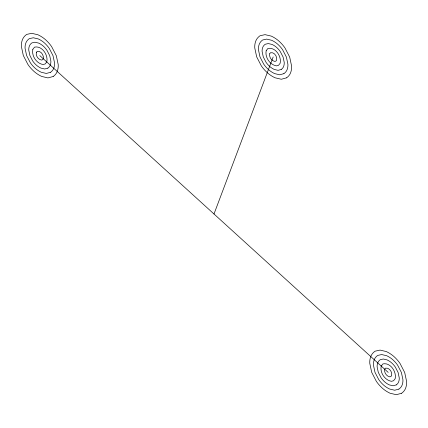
<?xml version="1.0" encoding="UTF-8"?>
<svg xmlns="http://www.w3.org/2000/svg" width="428" height="428" viewBox="0 0 428 428"><rect width="100%" height="100%" fill="white"/><g stroke="black" fill="none" stroke-linecap="round" stroke-linejoin="round"><path stroke-width="0.64" d="M214 214L273.171 56.951M39.815 55.608L388.185 372.392M32.844 49.273C31.405 55.838 36.407 63.414 43.068 64.532L45.159 63.965L46.78 61.942C48.385 55.121 42.099 45.47 34.566 47.128L32.844 49.273M36.332 52.441C35.61 55.72 38.108 59.508 41.441 60.07L42.49 59.786L43.298 58.775C44.1 55.362 40.954 50.536 37.188 51.365L36.332 52.441M266.205 50.611C264.766 57.181 269.763 64.756 276.424 65.869L278.521 65.307L280.137 63.285C281.747 56.464 275.455 46.812 267.923 48.466L266.205 50.611M269.688 53.784C268.966 57.063 271.464 60.851 274.797 61.413L275.846 61.129L276.654 60.118C277.456 56.705 274.316 51.879 270.55 52.708L269.688 53.784M381.22 366.058C379.78 372.622 384.777 380.198 391.438 381.316L393.535 380.749L395.156 378.726C396.761 371.905 390.47 362.254 382.937 363.912L381.22 366.058M384.702 369.225C383.986 372.51 386.484 376.298 389.812 376.854L390.86 376.57L391.668 375.559C392.476 372.151 389.33 367.326 385.564 368.15L384.702 369.225M47.834 68.143L44.694 68.988L40.917 68.1A13.552 8.999 22 0 1 36.262 65.029A21.223 14.092 22 0 1 32.683 60.931L29.912 55.549L28.767 50.183A21.223 14.092 22 0 1 29.361 46.106A14.392 9.555 22 0 1 31.94 42.886L34.935 42.222L38.707 43.11A13.552 8.999 22 0 1 43.362 46.187A21.223 14.092 22 0 1 46.941 50.285L49.712 55.667L50.862 61.033A21.223 14.092 22 0 1 50.263 65.11A13.552 8.999 22 0 1 47.834 68.143M50.509 72.321L46.32 73.45L41.286 72.268A18.067 11.995 22 0 1 35.08 68.17A28.296 18.789 22 0 1 30.308 62.702L26.611 55.533L25.081 48.375A28.296 18.789 22 0 1 25.878 42.934A19.185 12.738 22 0 1 29.318 38.643L33.309 37.766L38.338 38.948A18.067 11.995 22 0 1 44.549 43.041A28.296 18.789 22 0 1 49.322 48.514L53.013 55.683L54.543 62.841A28.296 18.789 22 0 1 53.746 68.277A18.067 11.995 22 0 1 50.509 72.321M53.184 76.5L47.947 77.912L41.655 76.43A22.588 14.996 22 0 1 33.898 71.31A35.374 23.486 22 0 1 27.932 64.478L23.31 55.512L21.4 46.566A35.374 23.486 22 0 1 22.395 39.767A23.984 15.922 22 0 1 26.697 34.406L31.683 33.304L37.974 34.78A22.588 14.996 22 0 1 45.732 39.9A35.374 23.486 22 0 1 51.697 46.738L56.314 55.704L58.224 64.649A35.374 23.486 22 0 1 57.234 71.444A22.588 14.996 22 0 1 53.184 76.5M281.191 69.486L278.05 70.331L274.273 69.443A13.552 8.999 22 0 1 269.619 66.372A21.223 14.092 22 0 1 266.039 62.269L263.268 56.892L262.123 51.526A21.223 14.092 22 0 1 262.717 47.444A14.392 9.555 22 0 1 265.301 44.228L268.292 43.565L272.069 44.453A13.552 8.999 22 0 1 276.723 47.524A21.223 14.092 22 0 1 280.303 51.628L283.074 57.004L284.219 62.376A21.223 14.092 22 0 1 283.62 66.452A13.552 8.999 22 0 1 281.191 69.486M283.866 73.664L279.677 74.793L274.642 73.611A18.067 11.995 22 0 1 268.436 69.513A28.296 18.789 22 0 1 263.664 64.045L259.973 56.876L258.442 49.712A28.296 18.789 22 0 1 259.234 44.277A19.185 12.738 22 0 1 262.674 39.986L266.665 39.103L271.7 40.291A18.067 11.995 22 0 1 277.906 44.384A28.296 18.789 22 0 1 282.678 49.857L286.369 57.026L287.9 64.184A28.296 18.789 22 0 1 287.108 69.62A18.067 11.995 22 0 1 283.866 73.664M286.541 77.843L281.303 79.255L275.011 77.773A22.588 14.996 22 0 1 267.254 72.653A35.374 23.486 22 0 1 261.289 65.816L256.672 56.854L254.756 47.904A35.374 23.486 22 0 1 255.751 41.109A23.984 15.922 22 0 1 260.053 35.743L265.039 34.647L271.331 36.123A22.588 14.996 22 0 1 279.088 41.243A35.374 23.486 22 0 1 285.053 48.08L289.67 57.042L291.586 65.992A35.374 23.486 22 0 1 290.591 72.787A22.588 14.996 22 0 1 286.541 77.843M396.21 384.927L393.065 385.778L389.293 384.89A13.552 8.999 22 0 1 384.638 381.813A21.223 14.092 22 0 1 381.059 377.715L378.288 372.333L377.138 366.967A21.223 14.092 22 0 1 377.737 362.89A14.392 9.555 22 0 1 380.315 359.67L383.306 359.012L387.083 359.9A13.552 8.999 22 0 1 391.738 362.971A21.223 14.092 22 0 1 395.317 367.069L398.088 372.451L399.233 377.817A21.223 14.092 22 0 1 398.639 381.894A13.552 8.999 22 0 1 396.21 384.927M398.88 389.106L394.691 390.234L389.662 389.052A18.067 11.995 22 0 1 383.451 384.959A28.296 18.789 22 0 1 378.678 379.486L374.987 372.317L373.457 365.159A28.296 18.789 22 0 1 374.254 359.723A19.185 12.738 22 0 1 377.689 355.427L381.68 354.55L386.714 355.732A18.067 11.995 22 0 1 392.92 359.83A28.296 18.789 22 0 1 397.692 365.298L401.389 372.467L402.919 379.625A28.296 18.789 22 0 1 402.122 385.066A18.067 11.995 22 0 1 398.88 389.106M401.555 393.284L396.317 394.696L390.026 393.22A22.588 14.996 22 0 1 382.268 388.1A35.374 23.486 22 0 1 376.303 381.262L371.686 372.296L369.776 363.351A35.374 23.486 22 0 1 370.766 356.556A23.984 15.922 22 0 1 375.067 351.19L380.053 350.088L386.345 351.57A22.588 14.996 22 0 1 394.102 356.69A35.374 23.486 22 0 1 400.068 363.522L404.69 372.488L406.6 381.434A35.374 23.486 22 0 1 405.605 388.233A22.588 14.996 22 0 1 401.555 393.284"/></g></svg>
